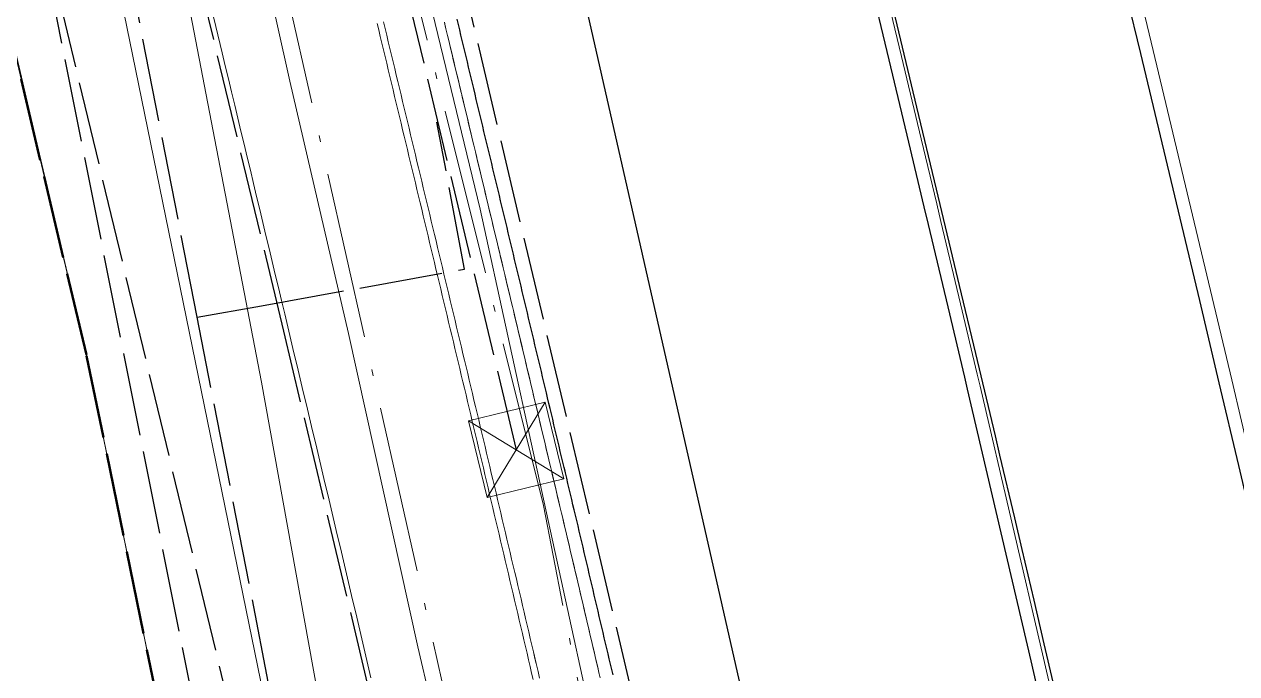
# Model space of a CAD drawing. Header units: metres. Extents: x 105014 to 106600, y 111320 to 118425.
# Drawn here: x 105851.07 to 105869.54, y 117651.25 to 117661.15 of the extents above; entities that cross this region are included whole.
import ezdxf

# ---------------------------------------------------------------- set-up
doc = ezdxf.new("R2010")
doc.units = ezdxf.units.M
doc.linetypes.add('DASHDOT', pattern=[3.556, 2.54, -0.508, 0, -0.508])
doc.linetypes.add('DASHED', pattern=[1.524, 1.27, -0.254])
for name, color, linetype, lineweight in [('00-BASE-LIMITE', 7, 'DASHED', 50), ('00-BASE-UE', 42, 'DASHED', 25), ('10-PAV-CALZADA-BRT', 12, 'CONTINUOUS', 30), ('10-PAV-CALZADA-MIXTA', 8, 'CONTINUOUS', 30), ('10-PAV-CICLORUTA', 76, 'CONTINUOUS', 18), ('10-PAV-SARDINEL', 252, 'CONTINUOUS', 13), ('20-EP-ZONA-DURA', 253, 'CONTINUOUS', 13), ('20-EP-ZONA-VERDE', 84, 'CONTINUOUS', 13), ('30-RED-ENEL-NODOS', 11, 'CONTINUOUS', 13), ('30-RED-ENEL-PROY', 1, 'DASHED', 25), ('30-RED-ETB-EXIST', 145, 'CONTINUOUS', 13), ('30-RED-MOVISTAR-PROY', 4, 'DASHED', 25), ('30-RED-VANTI-EXIST', 52, 'CONTINUOUS', 13), ('30-RED-VANTI-PROY', 2, 'DASHED', 25), ('30-RED-VANTI-RETIRO', 8, 'DASHDOT', 13), ('35-RH-ACUE-MENOR-EXIST', 151, 'CONTINUOUS', 13), ('35-RH-ACUE-MENOR-PROY', 5, 'DASHED', 25), ('35-RH-PLUV-COLECTOR', 96, 'CONTINUOUS', 30), ('60-PREDIAL-LOTE', 42, 'CONTINUOUS', 13)]:
    doc.layers.add(name, color=color, linetype=linetype, lineweight=lineweight)

# ---------------------------------------------------------------- blocks, each defined once
blk = doc.blocks.new('CAJA_ENEL')
for p, q in [((-0.6, -0.6), (0.6, 0.6)), ((-0.6, 0.6), (0.6, -0.6))]:
    blk.add_line(p, q)
blk.add_lwpolyline([(-0.6, -0.6), (0.6, -0.6), (0.6, 0.6), (-0.6, 0.6)], close=True)

msp = doc.modelspace()

# ---------------------------------------------------------------- linework, layer by layer
at = {"layer": '00-BASE-LIMITE'}
msp.add_lwpolyline([(105858.9441, 117579.2321), (105858.0037, 117587.7827), (105859.2081, 117587.8995), (105858.6655, 117593.8995), (105857.3439, 117593.7831), (105856.4461, 117601.9481), (105856.3551, 117604.7461), (105857.6787, 117604.7817), (105858.9231, 117604.8151), (105859.8441, 117605.0941), (105860.3721, 117605.6111), (105860.6751, 117606.6931), (105860.1551, 117609.7351), (105858.0071, 117622.7351), (105856.6081, 117632.3481), (105854.4211, 117644.3971), (105852.0211, 117656.1071), (105849.9291, 117664.9301), (105847.7841, 117674.2351), (105846.2941, 117680.5101), (105844.4413, 117688.0453)], dxfattribs=at)
at = {"layer": '00-BASE-UE'}
msp.add_lwpolyline([(105858.9441, 117579.2321), (105858.0037, 117587.7827), (105859.2081, 117587.8995), (105858.6655, 117593.8995), (105857.3439, 117593.7831), (105856.4461, 117601.9481), (105856.3551, 117604.7461), (105857.6787, 117604.7817), (105858.9231, 117604.8151), (105859.8441, 117605.0941), (105860.3721, 117605.6111), (105860.6751, 117606.6931), (105860.1551, 117609.7351), (105858.0071, 117622.7351), (105856.6081, 117632.3481), (105854.4211, 117644.3971), (105852.0211, 117656.1071), (105849.9291, 117664.9301), (105847.7841, 117674.2351), (105846.2941, 117680.5101), (105844.4413, 117688.0453)], dxfattribs=at)
at = {"layer": '10-PAV-CALZADA-BRT'}
for points in [[(105861.3737, 117688.6595), (105867.4757, 117663.2095), (105867.7765, 117661.9547), (105868.0771, 117660.6999), (105868.3771, 117659.4449), (105868.6767, 117658.1899), (105868.9753, 117656.9345), (105869.2729, 117655.6791), (105869.5689, 117654.4231), (105869.8637, 117653.1669), (105870.1565, 117651.9103), (105870.4473, 117650.6531), (105870.7361, 117649.3955), (105870.8791, 117648.7667), (105874.0218, 117636.6201), (105877.4005, 117624.5371), (105879.4474, 117616.4626), (105880.9426, 117608.268), (105881.8793, 117599.9909), (105882.1171, 117596.8967), (105882.4381, 117592.4481), (105882.6215, 117589.7799), (105882.9785, 117584.4545), (105893.5419, 117425.5473)], [(105866.7471, 117651.1185), (105866.6112, 117651.7029), (105866.4554, 117652.3701), (105866.2751, 117653.1403), (105866.1619, 117653.6219), (105865.9368, 117654.5773), (105865.8666, 117654.8739), (105865.5693, 117656.1276), (105865.323, 117657.1641), (105865.2715, 117657.3799), (105864.9722, 117658.6326), (105864.6726, 117659.8856), (105864.3724, 117661.1393), (105864.0831, 117662.3475)]]:
    msp.add_lwpolyline(points, dxfattribs=at)
at = {"layer": '10-PAV-CALZADA-MIXTA'}
for points in [[(105858.6411, 117683.9729), (105863.5377, 117663.5501), (105863.6416, 117663.1161), (105863.9421, 117661.8614), (105864.2425, 117660.6066), (105864.5428, 117659.3516), (105864.7787, 117658.3632), (105864.8422, 117658.0966), (105865.1407, 117656.8411), (105865.3949, 117655.7687), (105865.4382, 117655.5856), (105866.4061, 117651.4407), (105867.1981, 117647.9745), (105868.1205, 117643.8089), (105868.8967, 117640.1571)], [(105860.0425, 117651.2279), (105860.0235, 117651.3091), (105860.0047, 117651.3901), (105859.9857, 117651.4711), (105859.9669, 117651.5521), (105859.9479, 117651.6333), (105859.9289, 117651.7143), (105859.9099, 117651.7955), (105859.8909, 117651.8765), (105859.8719, 117651.9577), (105859.8529, 117652.0387), (105859.8339, 117652.1199), (105859.8149, 117652.2009), (105859.7957, 117652.2821), (105859.7767, 117652.3633), (105859.7577, 117652.4443), (105859.7387, 117652.5253), (105859.7197, 117652.6065), (105859.7007, 117652.6877), (105859.6817, 117652.7687), (105859.6627, 117652.8497), (105859.6435, 117652.9309), (105859.6245, 117653.0121), (105859.6053, 117653.0933), (105859.5861, 117653.1743), (105859.5671, 117653.2555), (105859.5479, 117653.3367), (105859.5287, 117653.4179), (105859.5095, 117653.4991), (105859.4905, 117653.5801), (105859.4713, 117653.6613), (105859.4521, 117653.7425), (105859.4331, 117653.8235), (105859.4133, 117653.9046), (105859.3941, 117653.9858), (105859.375, 117654.067), (105859.356, 117654.148), (105859.3368, 117654.2294), (105859.3175, 117654.3108), (105859.3121, 117654.3319), (105859.298, 117654.3921), (105859.2786, 117654.4735), (105859.2596, 117654.555), (105859.24, 117654.6363), (105859.2209, 117654.7178), (105859.2014, 117654.7989), (105859.1822, 117654.8803), (105859.1631, 117654.9618), (105859.1435, 117655.0431), (105859.1245, 117655.1246), (105859.1053, 117655.206), (105859.0857, 117655.2873), (105859.0665, 117655.3685), (105859.0472, 117655.4499), (105859.0279, 117655.5311), (105859.0086, 117655.6123), (105858.9893, 117655.6936), (105858.9701, 117655.7748), (105858.9508, 117655.856), (105858.9315, 117655.9372), (105858.9122, 117656.0186), (105858.8927, 117656.0996), (105858.8736, 117656.181), (105858.8541, 117656.2622), (105858.835, 117656.3434), (105858.8155, 117656.4246), (105858.7963, 117656.5058), (105858.7769, 117656.587), (105858.7576, 117656.6682), (105858.7382, 117656.7496), (105858.7189, 117656.8308), (105858.6994, 117656.9124), (105858.6801, 117656.9934), (105858.6607, 117657.0746), (105858.6413, 117657.1558), (105858.6218, 117657.2372), (105858.6024, 117657.3184), (105858.5831, 117657.3996), (105858.5636, 117657.481), (105858.5442, 117657.5622), (105858.5247, 117657.6436), (105858.5056, 117657.7248), (105858.4862, 117657.806), (105858.4668, 117657.8874), (105858.4474, 117657.9686), (105858.4278, 117658.05), (105858.4084, 117658.1312), (105858.389, 117658.2126), (105858.3693, 117658.294), (105858.3501, 117658.3754), (105858.3307, 117658.4566), (105858.3112, 117658.538), (105858.2915, 117658.6194), (105858.2721, 117658.7006), (105858.2528, 117658.782), (105858.2334, 117658.8632), (105858.2137, 117658.9446), (105858.1944, 117659.026), (105858.175, 117659.1074), (105858.1553, 117659.1886), (105858.1359, 117659.27), (105858.1163, 117659.3514), (105858.0969, 117659.4328), (105858.0773, 117659.5142), (105858.0579, 117659.5956), (105858.0383, 117659.677), (105858.0189, 117659.7584), (105857.9993, 117659.8398), (105857.9799, 117659.9212), (105857.9603, 117660.0026), (105857.9409, 117660.084), (105857.9213, 117660.1654), (105857.9019, 117660.2468), (105857.8823, 117660.3282), (105857.8629, 117660.4096), (105857.8433, 117660.491), (105857.8239, 117660.5726), (105857.8043, 117660.654), (105857.7848, 117660.7354), (105857.7653, 117660.817), (105857.7458, 117660.8984), (105857.7262, 117660.9798), (105857.7068, 117661.0612), (105857.6873, 117661.1428), (105857.6679, 117661.2242)]]:
    msp.add_lwpolyline(points, dxfattribs=at)
at = {"layer": '10-PAV-CICLORUTA'}
for points in [[(105856.3551, 117651.1863), (105856.3087, 117651.3839), (105856.2625, 117651.5815), (105856.2161, 117651.7791), (105856.1697, 117651.9767), (105856.1231, 117652.1745), (105856.0765, 117652.3725), (105856.0299, 117652.5703), (105855.9833, 117652.7681), (105855.9365, 117652.9659), (105855.8899, 117653.1639), (105855.8431, 117653.3619), (105855.7961, 117653.5607), (105855.7489, 117653.7593), (105855.7019, 117653.9581), (105855.6547, 117654.1569), (105855.6077, 117654.3557), (105855.5605, 117654.5543), (105855.5135, 117654.7525), (105855.4663, 117654.9507), (105855.4191, 117655.1489), (105855.3719, 117655.3471), (105855.3249, 117655.5453), (105855.2777, 117655.7433), (105855.2305, 117655.9417), (105855.1831, 117656.1401), (105855.1357, 117656.3385), (105855.0885, 117656.5369), (105855.0411, 117656.7353), (105854.9937, 117656.9337), (105854.9463, 117657.1323), (105854.8987, 117657.3309), (105854.8513, 117657.5295), (105854.8037, 117657.7281), (105854.7563, 117657.9269), (105854.7087, 117658.1255), (105854.6613, 117658.3241), (105854.6135, 117658.5229), (105854.5659, 117658.7219), (105854.5183, 117658.9209), (105854.4707, 117659.1197), (105854.4231, 117659.3185), (105854.3753, 117659.5175), (105854.3277, 117659.7167), (105854.2799, 117659.9157), (105854.2321, 117660.1149), (105854.1845, 117660.3141), (105854.1367, 117660.5133), (105854.0889, 117660.7123), (105853.6975, 117662.3451)], [(105856.4493, 117661.1611), (105856.4737, 117661.0599), (105856.4979, 117660.9585), (105856.5223, 117660.8571), (105856.5465, 117660.7559), (105856.5707, 117660.6545), (105856.5951, 117660.5531), (105856.6193, 117660.4519), (105856.6437, 117660.3505), (105856.6679, 117660.2491), (105856.6923, 117660.1479), (105856.7165, 117660.0465), (105856.7407, 117659.9453), (105856.7651, 117659.8441), (105856.7893, 117659.7427), (105856.8135, 117659.6415), (105856.8379, 117659.5403), (105856.8621, 117659.4391), (105856.8863, 117659.3379), (105856.9105, 117659.2367), (105856.9349, 117659.1353), (105856.9591, 117659.0341), (105856.9833, 117658.9329), (105857.0075, 117658.8317), (105857.0317, 117658.7305), (105857.0559, 117658.6293), (105857.0801, 117658.5283), (105857.1043, 117658.4271), (105857.1285, 117658.3259), (105857.1527, 117658.2247), (105857.1769, 117658.1237), (105857.2011, 117658.0225), (105857.2253, 117657.9213), (105857.2495, 117657.8203), (105857.2737, 117657.7191), (105857.2979, 117657.6179), (105857.3219, 117657.5169), (105857.3461, 117657.4159), (105857.3701, 117657.3147), (105857.3943, 117657.2137), (105857.4185, 117657.1127), (105857.4425, 117657.0115), (105857.4667, 117656.9105), (105857.4907, 117656.8095), (105857.5149, 117656.7085), (105857.5389, 117656.6073), (105857.5631, 117656.5063), (105857.5873, 117656.4053), (105857.6113, 117656.3043), (105857.6353, 117656.2033), (105857.6593, 117656.1023), (105857.6833, 117656.0013), (105857.7073, 117655.9003), (105857.7313, 117655.7995), (105857.7553, 117655.6985), (105857.7795, 117655.5975), (105857.8033, 117655.4965), (105857.8275, 117655.3955), (105857.8515, 117655.2945), (105857.8755, 117655.1935), (105857.8995, 117655.0925), (105857.9235, 117654.9913), (105857.9475, 117654.8901), (105857.9715, 117654.7889), (105857.9955, 117654.6877), (105858.0193, 117654.5865), (105858.0433, 117654.4853), (105858.0673, 117654.3841), (105858.0913, 117654.2829), (105858.1153, 117654.1817), (105858.1393, 117654.0805), (105858.1633, 117653.9793), (105858.1873, 117653.8781), (105858.2111, 117653.7773), (105858.2347, 117653.6765), (105858.2585, 117653.5755), (105858.2823, 117653.4747), (105858.3063, 117653.3739), (105858.3299, 117653.2729), (105858.3537, 117653.1721), (105858.3775, 117653.0713), (105858.4013, 117652.9703), (105858.4251, 117652.8695), (105858.4489, 117652.7687), (105858.4727, 117652.6679), (105858.4963, 117652.5671), (105858.5201, 117652.4663), (105858.5437, 117652.3655), (105858.5673, 117652.2647), (105858.5909, 117652.1639), (105858.6147, 117652.0631), (105858.6383, 117651.9623), (105858.6619, 117651.8615), (105858.6855, 117651.7607), (105858.7091, 117651.6599), (105858.7327, 117651.5591), (105858.7565, 117651.4583), (105858.7801, 117651.3575), (105858.8035, 117651.2569), (105858.8271, 117651.1561)]]:
    msp.add_lwpolyline(points, dxfattribs=at)
at = {"layer": '10-PAV-SARDINEL'}
for points in [[(105868.8967, 117640.1571), (105868.6416, 117641.3751), (105868.3829, 117642.5924), (105868.1205, 117643.8089), (105867.8167, 117645.1982), (105867.5092, 117646.5868), (105867.1981, 117647.9745), (105866.8045, 117649.7082), (105866.4061, 117651.4407), (105865.9244, 117653.5137), (105865.4382, 117655.5856), (105865.3949, 117655.7687), (105865.1407, 117656.8411), (105864.8422, 117658.0966), (105864.7787, 117658.3632), (105864.5428, 117659.3516), (105864.2425, 117660.6066), (105863.9421, 117661.8614), (105863.6416, 117663.1161), (105863.5377, 117663.5501), (105858.6411, 117683.9729)], [(105869.0926, 117640.1978), (105868.8373, 117641.4164), (105868.5785, 117642.6343), (105868.316, 117643.8514), (105868.012, 117645.2413), (105867.7045, 117646.6303), (105867.3932, 117648.0186), (105866.9995, 117649.7527), (105866.601, 117651.4858), (105866.1192, 117653.5592), (105865.6329, 117655.6315), (105865.5895, 117655.8148), (105865.3353, 117656.8873), (105865.0368, 117658.1429), (105864.9733, 117658.4096), (105864.7373, 117659.3981), (105864.437, 117660.6532), (105864.1366, 117661.908), (105863.8361, 117663.1627), (105863.7322, 117663.5967), (105858.8356, 117684.0197)], [(105858.8356, 117684.0197), (105863.7322, 117663.5967), (105863.8361, 117663.1627), (105864.1366, 117661.908), (105864.437, 117660.6532), (105864.7373, 117659.3981), (105864.9733, 117658.4096), (105865.0368, 117658.1429), (105865.3353, 117656.8873), (105865.5895, 117655.8148), (105865.6329, 117655.6315), (105866.1192, 117653.5592), (105866.601, 117651.4858), (105866.9995, 117649.7527), (105867.3932, 117648.0186), (105867.7045, 117646.6303), (105868.012, 117645.2413), (105868.316, 117643.8514), (105868.5785, 117642.6343), (105868.8373, 117641.4164), (105869.0926, 117640.1978)], [(105864.0831, 117662.3475), (105864.3724, 117661.1393), (105864.6726, 117659.8856), (105864.9722, 117658.6326), (105865.2715, 117657.3799), (105865.323, 117657.1641), (105865.5693, 117656.1276), (105865.8666, 117654.8739), (105865.9368, 117654.5773), (105866.1619, 117653.6219), (105866.2751, 117653.1403), (105866.4554, 117652.3701), (105866.6112, 117651.7029), (105866.7471, 117651.1185)], [(105859.8478, 117651.1825), (105859.8288, 117651.2637), (105859.81, 117651.3447), (105859.791, 117651.4257), (105859.7722, 117651.5067), (105859.7532, 117651.5877), (105859.7342, 117651.6687), (105859.7152, 117651.7499), (105859.6962, 117651.8309), (105859.6772, 117651.9121), (105859.6582, 117651.9931), (105859.6392, 117652.0743), (105859.6203, 117652.1551), (105859.6011, 117652.2363), (105859.582, 117652.3177), (105859.563, 117652.3986), (105859.544, 117652.4797), (105859.525, 117652.5609), (105859.506, 117652.6421), (105859.487, 117652.723), (105859.4681, 117652.8039), (105859.4489, 117652.8851), (105859.4299, 117652.9663), (105859.4107, 117653.0473), (105859.3915, 117653.1285), (105859.3725, 117653.2097), (105859.3533, 117653.2907), (105859.3341, 117653.3719), (105859.3149, 117653.4533), (105859.2959, 117653.5343), (105859.2767, 117653.6153), (105859.2575, 117653.6967), (105859.2388, 117653.7762), (105859.2189, 117653.8579), (105859.1995, 117653.9399), (105859.1803, 117654.0213), (105859.1613, 117654.1022), (105859.1422, 117654.1834), (105859.1233, 117654.263), (105859.1179, 117654.2843), (105859.1034, 117654.3461), (105859.0839, 117654.4276), (105859.065, 117654.5089), (105859.0455, 117654.5901), (105859.0263, 117654.6716), (105859.0068, 117654.7526), (105858.9875, 117654.8346), (105858.9686, 117654.9156), (105858.9489, 117654.997), (105858.9298, 117655.079), (105858.9108, 117655.1596), (105858.8912, 117655.2409), (105858.8719, 117655.3225), (105858.8526, 117655.4038), (105858.8333, 117655.4849), (105858.814, 117655.5661), (105858.7947, 117655.6475), (105858.7755, 117655.7287), (105858.7562, 117655.8098), (105858.7369, 117655.8911), (105858.7177, 117655.9722), (105858.6982, 117656.0534), (105858.679, 117656.1348), (105858.6595, 117656.216), (105858.6404, 117656.2972), (105858.621, 117656.3783), (105858.6018, 117656.4596), (105858.5824, 117656.5407), (105858.563, 117656.6219), (105858.5436, 117656.7033), (105858.5244, 117656.7845), (105858.5049, 117656.866), (105858.4856, 117656.947), (105858.4662, 117657.0281), (105858.4468, 117657.1093), (105858.4273, 117657.1907), (105858.4079, 117657.2721), (105858.3886, 117657.3532), (105858.3691, 117657.4345), (105858.3497, 117657.5157), (105858.3301, 117657.5974), (105858.311, 117657.6787), (105858.2917, 117657.7596), (105858.2723, 117657.841), (105858.253, 117657.922), (105858.2334, 117658.0034), (105858.2139, 117658.0848), (105858.1945, 117658.1659), (105858.1748, 117658.2476), (105858.1555, 117658.3292), (105858.1362, 117658.4101), (105858.1168, 117658.4912), (105858.0971, 117658.5727), (105858.0776, 117658.6543), (105858.0583, 117658.7357), (105858.039, 117658.8165), (105858.0192, 117658.8981), (105857.9998, 117658.9798), (105857.9805, 117659.0606), (105857.9608, 117659.1418), (105857.9414, 117659.2234), (105857.9218, 117659.3048), (105857.9024, 117659.3862), (105857.8828, 117659.4676), (105857.8634, 117659.549), (105857.8438, 117659.6304), (105857.8244, 117659.7118), (105857.8048, 117659.7932), (105857.7854, 117659.8746), (105857.7658, 117659.956), (105857.7464, 117660.0374), (105857.7328, 117660.0969), (105857.7268, 117660.1188), (105857.7241, 117660.1307), (105857.7074, 117660.2002), (105857.6878, 117660.2816), (105857.6684, 117660.363), (105857.6488, 117660.4445), (105857.6294, 117660.5261), (105857.6099, 117660.6073), (105857.5903, 117660.6889), (105857.5708, 117660.7705), (105857.5514, 117660.8517), (105857.5317, 117660.9332), (105857.5123, 117661.0148), (105857.4928, 117661.0964), (105857.4734, 117661.1777)], [(105857.6679, 117661.2242), (105857.6873, 117661.1428), (105857.7068, 117661.0612), (105857.7262, 117660.9798), (105857.7458, 117660.8984), (105857.7653, 117660.817), (105857.7848, 117660.7354), (105857.8043, 117660.654), (105857.8239, 117660.5726), (105857.8433, 117660.491), (105857.8629, 117660.4096), (105857.8823, 117660.3282), (105857.9019, 117660.2468), (105857.9213, 117660.1654), (105857.9409, 117660.084), (105857.9603, 117660.0026), (105857.9799, 117659.9212), (105857.9993, 117659.8398), (105858.0189, 117659.7584), (105858.0383, 117659.677), (105858.0579, 117659.5956), (105858.0773, 117659.5142), (105858.0969, 117659.4328), (105858.1163, 117659.3514), (105858.1359, 117659.27), (105858.1553, 117659.1886), (105858.175, 117659.1074), (105858.1944, 117659.026), (105858.2137, 117658.9446), (105858.2334, 117658.8632), (105858.2528, 117658.782), (105858.2721, 117658.7006), (105858.2915, 117658.6194), (105858.3112, 117658.538), (105858.3307, 117658.4566), (105858.3501, 117658.3754), (105858.3693, 117658.294), (105858.389, 117658.2126), (105858.4084, 117658.1312), (105858.4278, 117658.05), (105858.4474, 117657.9686), (105858.4668, 117657.8874), (105858.4862, 117657.806), (105858.5056, 117657.7248), (105858.5247, 117657.6436), (105858.5442, 117657.5622), (105858.5636, 117657.481), (105858.5831, 117657.3996), (105858.6024, 117657.3184), (105858.6218, 117657.2372), (105858.6413, 117657.1558), (105858.6607, 117657.0746), (105858.6801, 117656.9934), (105858.6994, 117656.9124), (105858.7189, 117656.8308), (105858.7382, 117656.7496), (105858.7576, 117656.6682), (105858.7769, 117656.587), (105858.7963, 117656.5058), (105858.8155, 117656.4246), (105858.835, 117656.3434), (105858.8541, 117656.2622), (105858.8736, 117656.181), (105858.8927, 117656.0996), (105858.9122, 117656.0186), (105858.9315, 117655.9372), (105858.9508, 117655.856), (105858.9701, 117655.7748), (105858.9893, 117655.6936), (105859.0086, 117655.6123), (105859.0279, 117655.5311), (105859.0472, 117655.4499), (105859.0665, 117655.3685), (105859.0857, 117655.2873), (105859.1053, 117655.206), (105859.1245, 117655.1246), (105859.1435, 117655.0431), (105859.1631, 117654.9618), (105859.1822, 117654.8803), (105859.2014, 117654.7989), (105859.2209, 117654.7178), (105859.24, 117654.6363), (105859.2596, 117654.555), (105859.2786, 117654.4735), (105859.298, 117654.3921), (105859.3121, 117654.3319), (105859.3175, 117654.3108), (105859.3368, 117654.2294), (105859.356, 117654.148), (105859.375, 117654.067), (105859.3941, 117653.9858), (105859.4133, 117653.9046), (105859.4331, 117653.8235), (105859.4521, 117653.7425), (105859.4713, 117653.6613), (105859.4905, 117653.5801), (105859.5095, 117653.4991), (105859.5287, 117653.4179), (105859.5479, 117653.3367), (105859.5671, 117653.2555), (105859.5861, 117653.1743), (105859.6053, 117653.0933), (105859.6245, 117653.0121), (105859.6435, 117652.9309), (105859.6627, 117652.8497), (105859.6817, 117652.7687), (105859.7007, 117652.6877), (105859.7197, 117652.6065), (105859.7387, 117652.5253), (105859.7577, 117652.4443), (105859.7767, 117652.3633), (105859.7957, 117652.2821), (105859.8149, 117652.2009), (105859.8339, 117652.1199), (105859.8529, 117652.0387), (105859.8719, 117651.9577), (105859.8909, 117651.8765), (105859.9099, 117651.7955), (105859.9289, 117651.7143), (105859.9479, 117651.6333), (105859.9669, 117651.5521), (105859.9857, 117651.4711), (105860.0047, 117651.3901), (105860.0235, 117651.3091), (105860.0425, 117651.2279)]]:
    msp.add_lwpolyline(points, dxfattribs=at)
at = {"layer": '20-EP-ZONA-DURA'}
for points in [[(105858.9441, 117579.2321), (105858.0037, 117587.7827), (105859.2081, 117587.8995), (105858.6655, 117593.8995), (105857.3439, 117593.7831), (105856.4461, 117601.9481), (105856.3551, 117604.7461), (105857.6787, 117604.7817), (105858.9231, 117604.8151), (105859.8441, 117605.0941), (105860.3721, 117605.6111), (105860.6751, 117606.6931), (105860.1551, 117609.7351), (105858.0071, 117622.7351), (105856.6081, 117632.3481), (105854.4211, 117644.3971), (105852.0211, 117656.1071), (105849.9291, 117664.9301), (105847.7841, 117674.2351), (105846.2941, 117680.5101), (105844.4413, 117688.0453)], [(105853.6975, 117662.3451), (105854.0889, 117660.7123), (105854.1367, 117660.5133), (105854.1845, 117660.3141), (105854.2321, 117660.1149), (105854.2799, 117659.9157), (105854.3277, 117659.7167), (105854.3753, 117659.5175), (105854.4231, 117659.3185), (105854.4707, 117659.1197), (105854.5183, 117658.9209), (105854.5659, 117658.7219), (105854.6135, 117658.5229), (105854.6613, 117658.3241), (105854.7087, 117658.1255), (105854.7563, 117657.9269), (105854.8037, 117657.7281), (105854.8513, 117657.5295), (105854.8987, 117657.3309), (105854.9463, 117657.1323), (105854.9937, 117656.9337), (105855.0411, 117656.7353), (105855.0885, 117656.5369), (105855.1357, 117656.3385), (105855.1831, 117656.1401), (105855.2305, 117655.9417), (105855.2777, 117655.7433), (105855.3249, 117655.5453), (105855.3719, 117655.3471), (105855.4191, 117655.1489), (105855.4663, 117654.9507), (105855.5135, 117654.7525), (105855.5605, 117654.5543), (105855.6077, 117654.3557), (105855.6547, 117654.1569), (105855.7019, 117653.9581), (105855.7489, 117653.7593), (105855.7961, 117653.5607), (105855.8431, 117653.3619), (105855.8899, 117653.1639), (105855.9365, 117652.9659), (105855.9833, 117652.7681), (105856.0299, 117652.5703), (105856.0765, 117652.3725), (105856.1231, 117652.1745), (105856.1697, 117651.9767), (105856.2161, 117651.7791), (105856.2625, 117651.5815), (105856.3087, 117651.3839), (105856.3551, 117651.1863)], [(105856.5465, 117661.1845), (105856.5709, 117661.0831), (105856.5951, 117660.9817), (105856.6195, 117660.8805), (105856.6437, 117660.7791), (105856.6681, 117660.6777), (105856.6923, 117660.5765), (105856.7167, 117660.4751), (105856.7409, 117660.3737), (105856.7653, 117660.2725), (105856.7895, 117660.1711), (105856.8137, 117660.0699), (105856.8381, 117659.9687), (105856.8623, 117659.8673), (105856.8865, 117659.7661), (105856.9109, 117659.6649), (105856.9351, 117659.5637), (105856.9593, 117659.4623), (105856.9835, 117659.3611), (105857.0079, 117659.2599), (105857.0321, 117659.1587), (105857.0563, 117659.0575), (105857.0805, 117658.9561), (105857.1047, 117658.8549), (105857.1291, 117658.7537), (105857.1531, 117658.6527), (105857.1773, 117658.5515), (105857.2015, 117658.4503), (105857.2257, 117658.3493), (105857.2499, 117658.2481), (105857.2741, 117658.1469), (105857.2983, 117658.0457), (105857.3225, 117657.9447), (105857.3467, 117657.8435), (105857.3709, 117657.7423), (105857.3951, 117657.6411), (105857.4193, 117657.5401), (105857.4433, 117657.4391), (105857.4675, 117657.3381), (105857.4915, 117657.2369), (105857.5157, 117657.1359), (105857.5397, 117657.0347), (105857.5639, 117656.9337), (105857.5881, 117656.8327), (105857.6121, 117656.7317), (105857.6363, 117656.6307), (105857.6603, 117656.5295), (105857.6845, 117656.4283), (105857.7085, 117656.3273), (105857.7325, 117656.2265), (105857.7565, 117656.1255), (105857.7807, 117656.0245), (105857.8047, 117655.9235), (105857.8287, 117655.8225), (105857.8527, 117655.7217), (105857.8767, 117655.6205), (105857.9007, 117655.5197), (105857.9247, 117655.4187), (105857.9487, 117655.3177), (105857.9727, 117655.2167), (105857.9969, 117655.1155), (105858.0207, 117655.0143), (105858.0447, 117654.9131), (105858.0687, 117654.8121), (105858.0927, 117654.7109), (105858.1167, 117654.6097), (105858.1407, 117654.5085), (105858.1647, 117654.4073), (105858.1887, 117654.3061), (105858.2125, 117654.2049), (105858.2365, 117654.1037), (105858.2605, 117654.0025), (105858.2845, 117653.9011), (105858.3083, 117653.8003), (105858.3321, 117653.6993), (105858.3559, 117653.5985), (105858.3797, 117653.4977), (105858.4035, 117653.3967), (105858.4273, 117653.2959), (105858.4511, 117653.1951), (105858.4749, 117653.0943), (105858.4987, 117652.9933), (105858.5225, 117652.8925), (105858.5463, 117652.7917), (105858.5701, 117652.6907), (105858.5937, 117652.5899), (105858.6175, 117652.4891), (105858.6411, 117652.3883), (105858.6647, 117652.2875), (105858.6883, 117652.1867), (105858.7119, 117652.0859), (105858.7355, 117651.9851), (105858.7593, 117651.8843), (105858.7829, 117651.7835), (105858.8065, 117651.6827), (105858.8301, 117651.5819), (105858.8537, 117651.481), (105858.8727, 117651.4003), (105858.8774, 117651.3803), (105858.9009, 117651.2795), (105858.9243, 117651.1789)], [(105858.8271, 117651.1561), (105858.8035, 117651.2569), (105858.7801, 117651.3575), (105858.7565, 117651.4583), (105858.7327, 117651.5591), (105858.7091, 117651.6599), (105858.6855, 117651.7607), (105858.6619, 117651.8615), (105858.6383, 117651.9623), (105858.6147, 117652.0631), (105858.5909, 117652.1639), (105858.5673, 117652.2647), (105858.5437, 117652.3655), (105858.5201, 117652.4663), (105858.4963, 117652.5671), (105858.4727, 117652.6679), (105858.4489, 117652.7687), (105858.4251, 117652.8695), (105858.4013, 117652.9703), (105858.3775, 117653.0713), (105858.3537, 117653.1721), (105858.3299, 117653.2729), (105858.3063, 117653.3739), (105858.2823, 117653.4747), (105858.2585, 117653.5755), (105858.2347, 117653.6765), (105858.2111, 117653.7773), (105858.1873, 117653.8781), (105858.1633, 117653.9793), (105858.1393, 117654.0805), (105858.1153, 117654.1817), (105858.0913, 117654.2829), (105858.0673, 117654.3841), (105858.0433, 117654.4853), (105858.0193, 117654.5865), (105857.9955, 117654.6877), (105857.9715, 117654.7889), (105857.9475, 117654.8901), (105857.9235, 117654.9913), (105857.8995, 117655.0925), (105857.8755, 117655.1935), (105857.8515, 117655.2945), (105857.8275, 117655.3955), (105857.8033, 117655.4965), (105857.7795, 117655.5975), (105857.7553, 117655.6985), (105857.7313, 117655.7995), (105857.7073, 117655.9003), (105857.6833, 117656.0013), (105857.6593, 117656.1023), (105857.6353, 117656.2033), (105857.6113, 117656.3043), (105857.5873, 117656.4053), (105857.5631, 117656.5063), (105857.5389, 117656.6073), (105857.5149, 117656.7085), (105857.4907, 117656.8095), (105857.4667, 117656.9105), (105857.4425, 117657.0115), (105857.4185, 117657.1127), (105857.3943, 117657.2137), (105857.3701, 117657.3147), (105857.3461, 117657.4159), (105857.3219, 117657.5169), (105857.2979, 117657.6179), (105857.2737, 117657.7191), (105857.2495, 117657.8203), (105857.2253, 117657.9213), (105857.2011, 117658.0225), (105857.1769, 117658.1237), (105857.1527, 117658.2247), (105857.1285, 117658.3259), (105857.1043, 117658.4271), (105857.0801, 117658.5283), (105857.0559, 117658.6293), (105857.0317, 117658.7305), (105857.0075, 117658.8317), (105856.9833, 117658.9329), (105856.9591, 117659.0341), (105856.9349, 117659.1353), (105856.9105, 117659.2367), (105856.8863, 117659.3379), (105856.8621, 117659.4391), (105856.8379, 117659.5403), (105856.8135, 117659.6415), (105856.7893, 117659.7427), (105856.7651, 117659.8441), (105856.7407, 117659.9453), (105856.7165, 117660.0465), (105856.6923, 117660.1479), (105856.6679, 117660.2491), (105856.6437, 117660.3505), (105856.6193, 117660.4519), (105856.5951, 117660.5531), (105856.5707, 117660.6545), (105856.5465, 117660.7559), (105856.5223, 117660.8571), (105856.4979, 117660.9585), (105856.4737, 117661.0599), (105856.4493, 117661.1611)]]:
    msp.add_lwpolyline(points, dxfattribs=at)
at = {"layer": '20-EP-ZONA-VERDE'}
for points in [[(105874.2153, 117636.6712), (105871.0737, 117648.8129), (105870.9311, 117649.4401), (105870.6423, 117650.6981), (105870.3513, 117651.9555), (105870.0583, 117653.2125), (105869.7637, 117654.4689), (105869.4675, 117655.7251), (105869.1699, 117656.9809), (105868.8713, 117658.2363), (105868.5717, 117659.4915), (105868.2715, 117660.7465), (105867.9709, 117662.0013), (105867.6701, 117663.2561), (105862.9315, 117683.0197)], [(105858.9243, 117651.1789), (105858.9009, 117651.2795), (105858.8727, 117651.4003), (105858.8301, 117651.5819), (105858.8065, 117651.6827), (105858.7829, 117651.7835), (105858.7593, 117651.8843), (105858.7355, 117651.9851), (105858.7119, 117652.0859), (105858.6883, 117652.1867), (105858.6647, 117652.2875), (105858.6411, 117652.3883), (105858.6175, 117652.4891), (105858.5937, 117652.5899), (105858.5701, 117652.6907), (105858.5463, 117652.7917), (105858.5225, 117652.8925), (105858.4987, 117652.9933), (105858.4749, 117653.0943), (105858.4511, 117653.1951), (105858.4273, 117653.2959), (105858.4035, 117653.3967), (105858.3797, 117653.4977), (105858.3559, 117653.5985), (105858.3321, 117653.6993), (105858.3083, 117653.8003), (105858.2845, 117653.9011), (105858.2605, 117654.0025), (105858.2365, 117654.1037), (105858.2125, 117654.2049), (105858.1887, 117654.3061), (105858.1647, 117654.4073), (105858.1407, 117654.5085), (105858.1167, 117654.6097), (105858.0927, 117654.7109), (105858.0687, 117654.8121), (105858.0447, 117654.9131), (105858.0207, 117655.0143), (105857.9969, 117655.1155), (105857.9727, 117655.2167), (105857.9487, 117655.3177), (105857.9247, 117655.4187), (105857.9007, 117655.5197), (105857.8767, 117655.6205), (105857.8527, 117655.7217), (105857.8287, 117655.8225), (105857.8047, 117655.9235), (105857.7807, 117656.0245), (105857.7565, 117656.1255), (105857.7325, 117656.2265), (105857.7085, 117656.3273), (105857.6845, 117656.4283), (105857.6603, 117656.5295), (105857.6363, 117656.6307), (105857.6121, 117656.7317), (105857.5881, 117656.8327), (105857.5639, 117656.9337), (105857.5397, 117657.0347), (105857.5157, 117657.1359), (105857.4915, 117657.2369), (105857.4675, 117657.3381), (105857.4433, 117657.4391), (105857.4193, 117657.5401), (105857.3951, 117657.6411), (105857.3709, 117657.7423), (105857.3467, 117657.8435), (105857.3225, 117657.9447), (105857.2983, 117658.0457), (105857.2741, 117658.1469), (105857.2499, 117658.2481), (105857.2257, 117658.3493), (105857.2015, 117658.4503), (105857.1773, 117658.5515), (105857.1531, 117658.6527), (105857.1291, 117658.7537), (105857.1047, 117658.8549), (105857.0805, 117658.9561), (105857.0563, 117659.0575), (105857.0321, 117659.1587), (105857.0079, 117659.2599), (105856.9835, 117659.3611), (105856.9593, 117659.4623), (105856.9351, 117659.5637), (105856.9109, 117659.6649), (105856.8865, 117659.7661), (105856.8623, 117659.8673), (105856.8381, 117659.9687), (105856.8137, 117660.0699), (105856.7895, 117660.1711), (105856.7653, 117660.2725), (105856.7409, 117660.3737), (105856.7167, 117660.4751), (105856.6923, 117660.5765), (105856.6681, 117660.6777), (105856.6437, 117660.7791), (105856.6195, 117660.8805), (105856.5951, 117660.9817), (105856.5709, 117661.0831), (105856.5465, 117661.1845)], [(105857.4743, 117661.1749), (105857.4979, 117661.0765), (105857.5217, 117660.9779), (105857.5453, 117660.8791), (105857.5689, 117660.7807), (105857.5925, 117660.6821), (105857.6161, 117660.5835), (105857.6399, 117660.4849), (105857.6635, 117660.3863), (105857.6871, 117660.2877), (105857.7107, 117660.1893), (105857.7343, 117660.0907), (105857.7579, 117659.9923), (105857.7815, 117659.8937), (105857.8051, 117659.7953), (105857.8287, 117659.6967), (105857.8523, 117659.5981), (105857.8759, 117659.4997), (105857.8995, 117659.4011), (105857.9231, 117659.3027), (105857.9467, 117659.2041), (105857.9703, 117659.1057), (105857.9937, 117659.0073), (105858.0173, 117658.9089), (105858.0409, 117658.8105), (105858.0643, 117658.7119), (105858.0879, 117658.6135), (105858.1115, 117658.5151), (105858.1349, 117658.4167), (105858.1585, 117658.3183), (105858.1821, 117658.2197), (105858.2057, 117658.1213), (105858.2291, 117658.0229), (105858.2527, 117657.9245), (105858.2763, 117657.8261), (105858.2997, 117657.7279), (105858.3231, 117657.6295), (105858.3467, 117657.5311), (105858.3701, 117657.4327), (105858.3937, 117657.3343), (105858.4171, 117657.2361), (105858.4405, 117657.1377), (105858.4639, 117657.0393), (105858.4875, 117656.9409), (105858.5109, 117656.8425), (105858.5345, 117656.7441), (105858.5579, 117656.6459), (105858.5813, 117656.5475), (105858.6047, 117656.4493), (105858.6281, 117656.3511), (105858.6515, 117656.2527), (105858.6747, 117656.1545), (105858.6981, 117656.0561), (105858.7217, 117655.9579), (105858.7449, 117655.8595), (105858.7683, 117655.7613), (105858.7917, 117655.6629), (105858.8151, 117655.5647), (105858.8385, 117655.4663), (105858.8619, 117655.3683), (105858.8851, 117655.2697), (105858.9085, 117655.1713), (105858.9319, 117655.0729), (105858.9551, 117654.9743), (105858.9785, 117654.8759), (105859.0019, 117654.7773), (105859.0251, 117654.6789), (105859.0485, 117654.5803), (105859.0719, 117654.4819), (105859.0953, 117654.3835), (105859.1185, 117654.2849), (105859.1419, 117654.1865), (105859.1651, 117654.0881), (105859.1883, 117653.9899), (105859.2115, 117653.8917), (105859.2347, 117653.7935), (105859.2579, 117653.6953), (105859.2809, 117653.5971), (105859.3041, 117653.4989), (105859.3273, 117653.4007), (105859.3505, 117653.3025), (105859.3735, 117653.2043), (105859.3967, 117653.1061), (105859.4199, 117653.0079), (105859.4431, 117652.9097), (105859.4661, 117652.8117), (105859.4891, 117652.7135), (105859.5121, 117652.6153), (105859.5353, 117652.5173), (105859.5583, 117652.4189), (105859.5813, 117652.3209), (105859.6043, 117652.2227), (105859.6273, 117652.1245), (105859.6503, 117652.0263), (105859.6733, 117651.9283), (105859.6963, 117651.8301), (105859.7195, 117651.7319), (105859.7423, 117651.6339), (105859.7653, 117651.5359), (105859.7881, 117651.4377), (105859.8111, 117651.3397), (105859.8339, 117651.2415)]]:
    msp.add_lwpolyline(points, dxfattribs=at)
at = {"layer": '30-RED-ENEL-PROY'}
for points in [[(105856.1553, 117664.7547), (105858.5683, 117654.6595)], [(105857.6089, 117630.9695), (105851.0841, 117663.6867)]]:
    msp.add_lwpolyline(points, dxfattribs=at)
at = {"layer": '30-RED-ETB-EXIST'}
msp.add_lwpolyline([(105863.336, 117608.773), (105848.279, 117682.397), (105848.437, 117682.43)], dxfattribs=at)
at = {"layer": '30-RED-MOVISTAR-PROY'}
msp.add_lwpolyline([(105859.6741, 117627.8952), (105851.0901, 117663.7055)], dxfattribs=at)
at = {"layer": '30-RED-VANTI-EXIST'}
for points in [[(105860.5154, 117632.08), (105859.4777, 117638.8199), (105858.3833, 117646.0389), (105857.0707, 117651.6575), (105856.0131, 117656.4335), (105855.1177, 117660.2789), (105854.1187, 117664.7745), (105853.0095, 117669.6765), (105851.7479, 117675.3043), (105850.5427, 117680.6231), (105849.4217, 117685.5489), (105847.8531, 117689.7673), (105846.3445, 117693.7191), (105846.1251, 117694.2769)], [(105868.1116, 117595.2161), (105867.3341, 117606.4133), (105865.2593, 117622.0909), (105862.2325, 117639.0191), (105858.0169, 117658.3269), (105854.4355, 117673.1365), (105853.2534, 117677.4671)]]:
    msp.add_lwpolyline(points, dxfattribs=at)
at = {"layer": '30-RED-VANTI-PROY'}
for points in [[(105860.5154, 117632.08), (105857.8553, 117644.5823), (105856.3399, 117650.9445), (105855.0281, 117656.4689), (105852.9213, 117665.2439), (105851.2381, 117672.4337), (105849.8391, 117678.2557), (105849.9001, 117681.7725), (105849.3889, 117683.4977), (105848.5031, 117684.5325), (105847.3529, 117690.2145), (105846.1251, 117694.2769)], [(105869.0076, 117595.5198), (105868.6531, 117597.2695), (105867.1907, 117613.5725), (105867.0495, 117619.1275), (105866.6083, 117621.7923), (105865.4567, 117625.6947), (105863.9641, 117634.1175), (105860.7383, 117649.2373), (105857.6277, 117662.3705), (105855.0055, 117673.3191), (105854.7491, 117677.2085), (105854.7285, 117677.2745)]]:
    msp.add_lwpolyline(points, dxfattribs=at)
at = {"layer": '30-RED-VANTI-RETIRO'}
for points in [[(105862.5031, 117620.2154), (105858.6629, 117645.6819), (105849.6553, 117685.7127), (105845.5192, 117696.2819)], [(105867.9488, 117595.1386), (105867.1759, 117606.3127), (105864.8959, 117623.5835), (105858.9821, 117653.8091), (105853.066, 117677.5498)]]:
    msp.add_lwpolyline(points, dxfattribs=at)
at = {"layer": '35-RH-ACUE-MENOR-EXIST'}
msp.add_lwpolyline([(105865.99, 117580), (105862.79, 117610.77), (105854.69, 117655.69), (105849.41, 117683.11), (105849.14, 117684.49)], dxfattribs=at)
at = {"layer": '35-RH-ACUE-MENOR-PROY'}
for points in [[(105865.0345, 117578.9526), (105863.1398, 117603.6215), (105863.0233, 117605.1391), (105858.5833, 117631.6789), (105853.7084, 117656.6809), (105850.1215, 117675.0767), (105848.5492, 117677.214), (105847.5281, 117681.3583), (105847.8116, 117684.077), (105846.9778, 117687.5084), (105846.5624, 117689.1904), (105842.9151, 117703.9511), (105842.6844, 117704.9086), (105842.6844, 117704.9086), (105842.1046, 117707.2408), (105837.4514, 117719.416), (105823.837, 117762.0291), (105809.1026, 117794.2952), (105786.0819, 117842.0848), (105773.2478, 117869.8188)], [(105853.7084, 117656.6809), (105854.6867, 117656.8567), (105857.779, 117657.4127), (105857.3604, 117659.6561)]]:
    msp.add_lwpolyline(points, dxfattribs=at)
at = {"layer": '35-RH-PLUV-COLECTOR'}
msp.add_lwpolyline([(105866.6104, 117630.69), (105851.9233, 117695.4025)], dxfattribs=at)
msp.add_lwpolyline([(105866.6104, 117630.69), (105851.9233, 117695.4025)], dxfattribs=at)
at = {"layer": '60-PREDIAL-LOTE'}
msp.add_lwpolyline([(105844.4369, 117688.0647), (105847.7843, 117674.2337), (105852.0218, 117656.1028), (105854.4211, 117644.3966), (105855.7549, 117636.3394), (105858.0066, 117622.7373), (105860.6744, 117606.6967), (105860.6744, 117606.6967), (105862.9313, 117587.0722), (105863.2355, 117584.4275), (105864.0476, 117577.3655)], dxfattribs=at)

# ---------------------------------------------------------------- block references
at = {"layer": '30-RED-ENEL-NODOS', "rotation": 103.7}
msp.add_blockref('CAJA_ENEL', (105858.5683, 117654.6595), dxfattribs=at)

doc.saveas('drawing.dxf')
